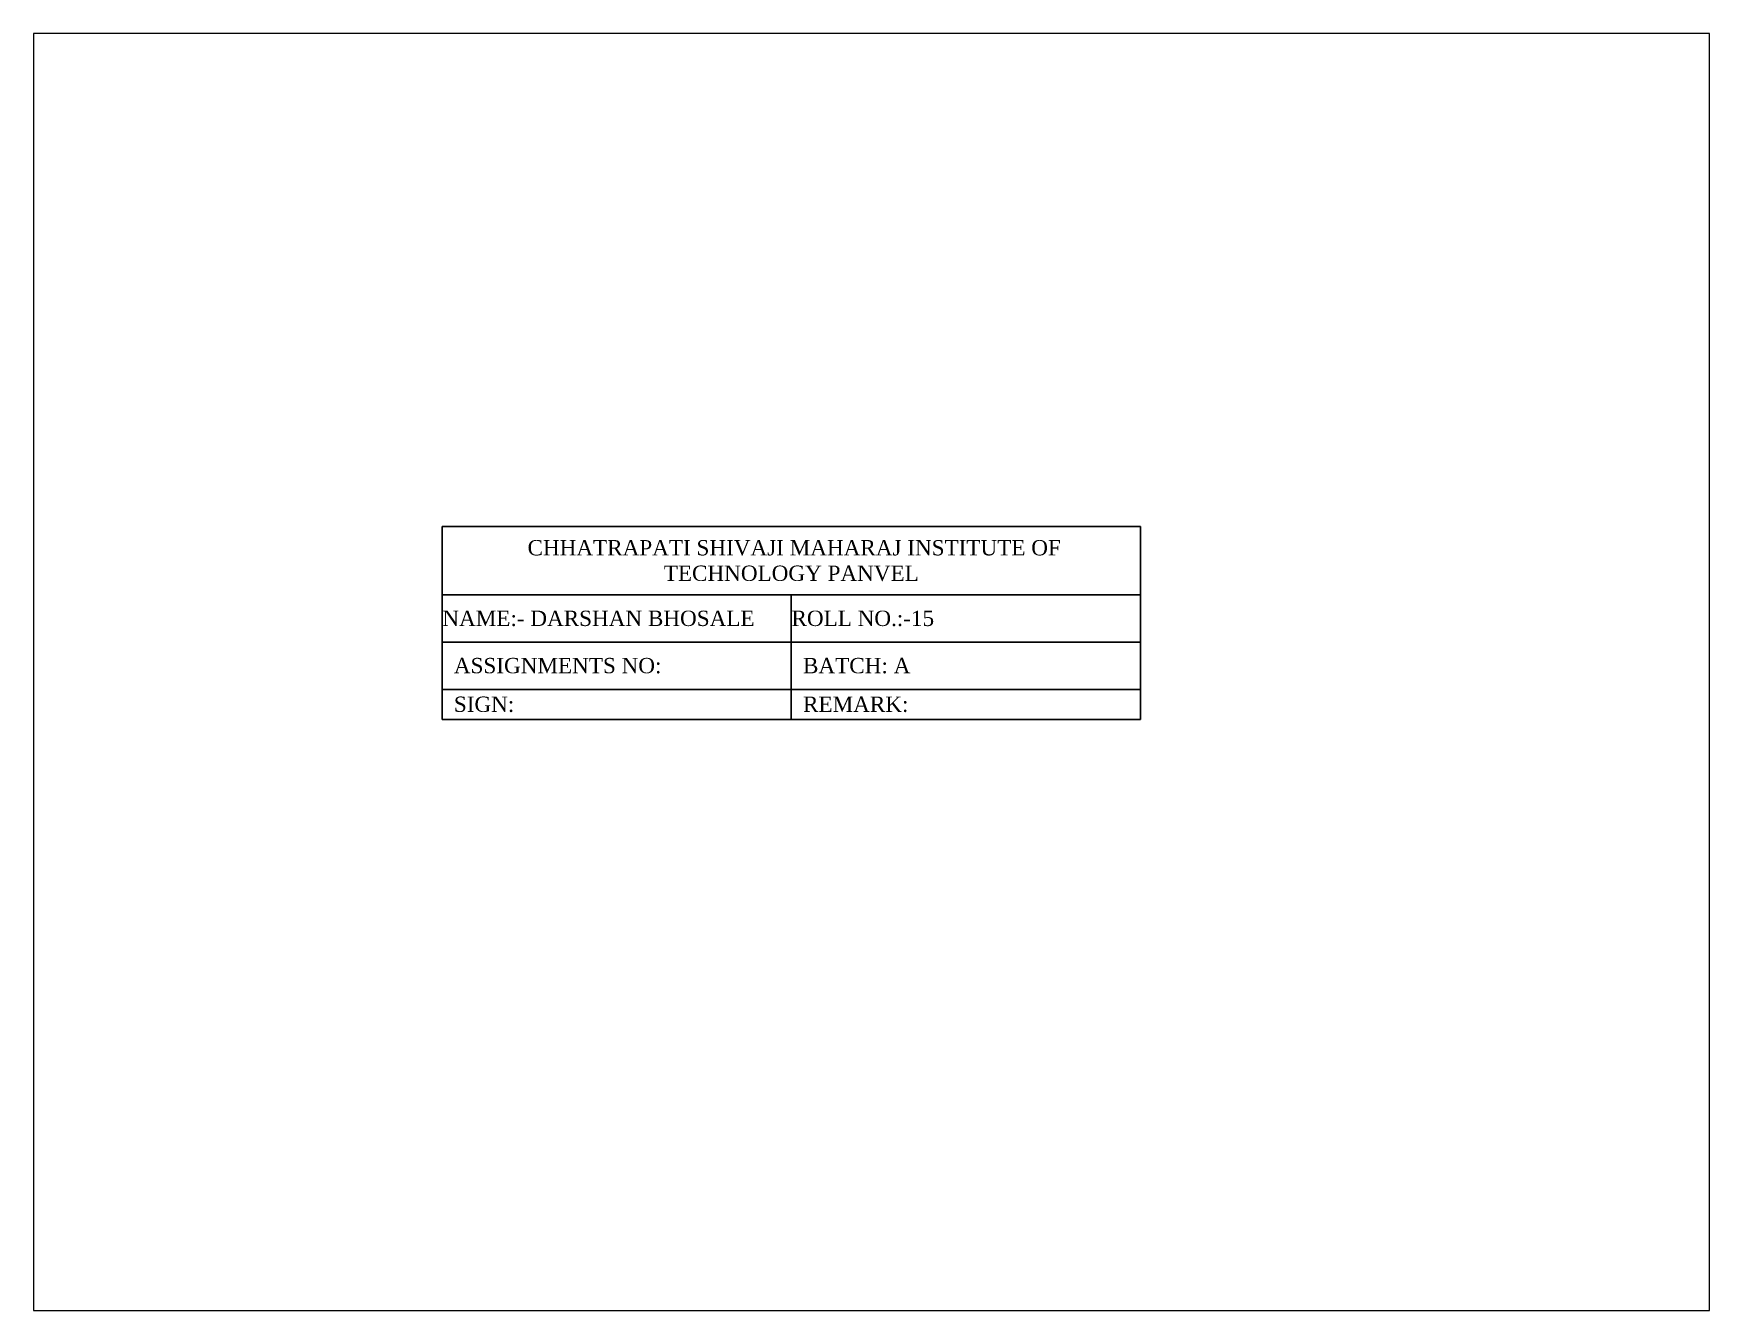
# Paper-space layout 'Layout1' of a CAD drawing. Header units: millimetres. Extents: x 1.05 to 9.45, y 0.8 to 7.2.
# The model-space entities are those that its viewports show. They can reach past a viewport. Long polylines and large blocks are cut down to what shows.
import ezdxf

# ---------------------------------------------------------------- set-up
doc = ezdxf.new("R2010")
doc.units = ezdxf.units.MM
doc.header["$LTSCALE"] = 2
doc.header["$MEASUREMENT"] = 0
doc.styles.get("Standard").update_dxf_attribs({"font": 'arial.ttf'})

# ---------------------------------------------------------------- blocks, each defined once
blk = doc.blocks.new('*T7')
at = {"color": 0, "linetype": 'ByBlock', "lineweight": -2, "transparency": 16777216}
for p, q in [((0, 0), (228, 0)), ((0, 0), (0, -63)), ((228, 0), (228, -63)), ((0, -22.32), (228, -22.32)), ((114, -22.32), (114, -63)), ((0, -37.75), (228, -37.75)), ((0, -53.18), (228, -53.18)), ((0, -63), (228, -63))]:
    blk.add_line(p, q, dxfattribs=at)
at = {"color": 0, "linetype": 'ByBlock', "transparency": 16777216, "char_height": 5}
for s, insert, width, attachment_point in [('{\\fTimes New Roman|b0|i0|c0|p18; CHHATRAPATI SHIVAJI MAHARAJ INSTITUTE OF TECHNOLOGY PANVEL }', (114, -11.16), 227.88, 5), ('{\\fTimes New Roman|b0|i0|c0|p18;NAME:- DARSHAN BHOSALE}', (0.06, -30.04), 113.88, 4), ('{\\fTimes New Roman|b0|i0|c0|p18;ROLL NO.:-15}', (114.06, -30.04), 113.88, 4), ('{\\fTimes New Roman|b0|i0|c0|p18;  ASSIGNMENTS NO: }', (0.06, -45.47), 113.88, 4), ('{\\fTimes New Roman|b0|i0|c0|p18;  BATCH: A}', (114.06, -45.47), 113.88, 4), ('{\\fTimes New Roman|b0|i0|c0|p18;  SIGN:}', (0.06, -58.09), 113.88, 4), ('{\\fTimes New Roman|b0|i0|c0|p18;  REMARK:}', (114.06, -58.09), 113.88, 4)]:
    blk.add_mtext(s, dxfattribs=dict(at, insert=insert, width=width, attachment_point=attachment_point))

msp = doc.modelspace()

# ---------------------------------------------------------------- block references
msp.add_blockref('*T7', (168, 202.5))

psp = doc.layouts.get("Layout1")

# ---------------------------------------------------------------- viewports
at = {"layer": '0', "color": 7, "linetype": 'ByBlock', "view_target_point": (-27.4914, 14.6503)}
psp.add_viewport(center=(5.25, 4), size=(8.4, 6.4), view_center_point=(335.6779, 140.3393), view_height=416.90873, dxfattribs=at)

doc.saveas('drawing.dxf')
